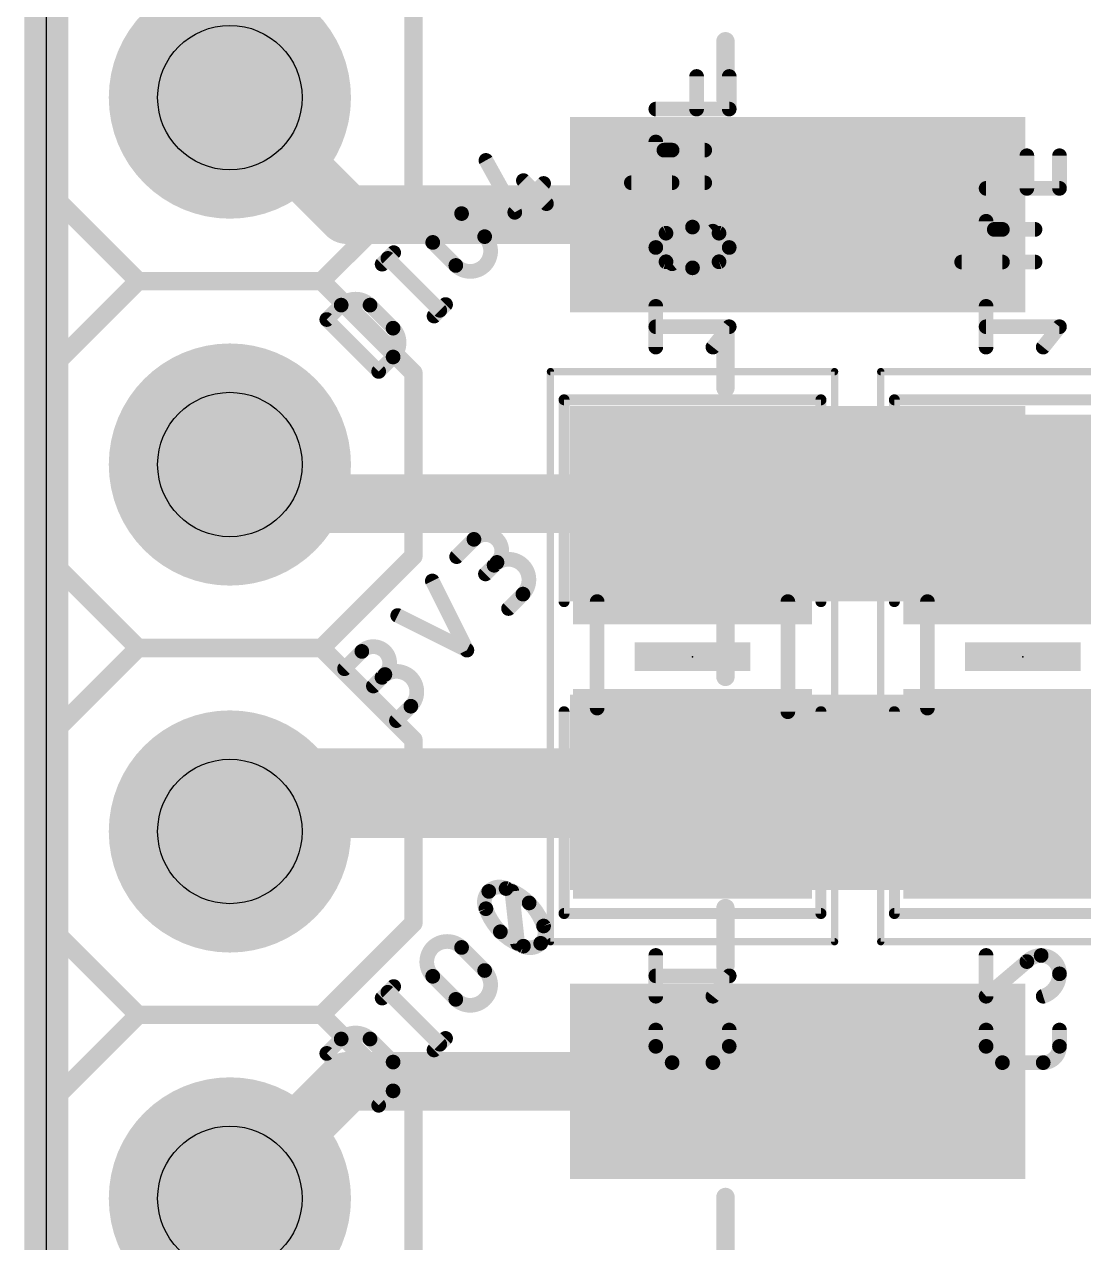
# Model space of a CAD drawing. Extents: x 37.9 to 63.7, y 29.1 to 56.
# Drawn here: x 37.95 to 45.28, y 35.25 to 43.69 of the extents above; entities that cross this region are included whole.
import ezdxf

# ---------------------------------------------------------------- set-up
doc = ezdxf.new("R2010")
doc.units = 0
for name, color, linetype in [('1', 12, 'CONTINUOUS'), ('16', 132, 'CONTINUOUS'), ('17', 122, 'CONTINUOUS'), ('20', 31, 'CONTINUOUS'), ('21', 251, 'CONTINUOUS'), ('22', 251, 'CONTINUOUS'), ('24', 53, 'CONTINUOUS'), ('26', 251, 'CONTINUOUS'), ('28', 251, 'CONTINUOUS'), ('29', 251, 'CONTINUOUS'), ('30', 251, 'CONTINUOUS'), ('31', 251, 'CONTINUOUS'), ('32', 251, 'CONTINUOUS'), ('36', 251, 'CONTINUOUS'), ('40', 132, 'CONTINUOUS'), ('44', 251, 'CONTINUOUS'), ('51', 251, 'CONTINUOUS'), ('52', 251, 'CONTINUOUS')]:
    doc.layers.add(name, color=color, linetype=linetype)

# ---------------------------------------------------------------- blocks, each defined once
blk = doc.blocks.new('RECT')
blk.add_solid([(-0.5, -0.5), (0.5, -0.5), (-0.5, 0.5), (0.5, 0.5)])
blk = doc.blocks.new('ROUNDP')
at = {"const_width": 0.5}
blk.add_lwpolyline([(0, -0.25, 1), (0, 0.25, 1), (0, -0.25)], format="xyb", dxfattribs=at)

msp = doc.modelspace()

# ---------------------------------------------------------------- linework, layer by layer
at = {"layer": '1'}
for points, const_width in [([(38.1, 29.21), (38.1, 49.53)], 0.3048), ([(40.18, 42.37), (39.37, 43.18)], 0.4064), ([(43.3, 42.37), (40.18, 42.37)], 0.4064), ([(39.64, 40.37), (39.37, 40.64)], 0.4064), ([(43.3, 40.37), (39.64, 40.37)], 0.4064), ([(39.64, 38.37), (39.37, 38.1)], 0.6096), ([(43.3, 38.37), (39.64, 38.37)], 0.6096), ([(39.37, 35.56), (40.18, 36.37)], 0.4064), ([(40.18, 36.37), (42.418, 36.37)], 0.4064), ([(42.418, 36.37), (43.3, 36.37)], 0.4064)]:
    msp.add_lwpolyline(points, dxfattribs=dict(at, const_width=const_width))
for points, const_width in [([(39.4418, 43.2518, 1), (39.2982, 43.1082)], 0.2032), ([(40.18, 42.4716, 1), (40.18, 42.2684)], 0.2032), ([(40.1082, 42.2982, 1), (40.2518, 42.4418)], 0.2032), ([(43.3, 42.2684, 1), (43.3, 42.4716)], 0.2032), ([(39.4418, 40.7118, 1), (39.2982, 40.5682)], 0.2032), ([(39.64, 40.4716, 1), (39.64, 40.2684)], 0.2032), ([(43.3, 40.2684, 1), (43.3, 40.4716)], 0.2032), ([(39.5682, 40.2982, 1), (39.7118, 40.4418)], 0.2032), ([(39.64, 38.5224, 1), (39.64, 38.2176)], 0.3048), ([(39.7478, 38.2622, 1), (39.5322, 38.4778)], 0.3048), ([(43.3, 38.2176, 1), (43.3, 38.5224)], 0.3048), ([(39.2622, 38.2078, 1), (39.4778, 37.9922)], 0.3048), ([(40.18, 36.4716, 1), (40.18, 36.2684)], 0.2032), ([(40.2518, 36.2982, 1), (40.1082, 36.4418)], 0.2032), ([(42.418, 36.4716, 1), (42.418, 36.2684)], 0.2032), ([(42.418, 36.2684, 1), (42.418, 36.4716)], 0.2032), ([(43.3, 36.2684, 1), (43.3, 36.4716)], 0.2032), ([(39.2982, 35.6318, 1), (39.4418, 35.4882)], 0.2032)]:
    msp.add_lwpolyline(points, format="xyb", dxfattribs=dict(at, const_width=const_width))
at = {"layer": '16'}
for points, const_width in [([(38.1, 29.21), (38.1, 49.53)], 0.3048), ([(39.37, 38.1), (39.63, 38.36)], 0.6096), ([(39.63, 38.36), (42.572, 38.36)], 0.6096), ([(42.572, 38.36), (44.858, 38.36)], 0.6096)]:
    msp.add_lwpolyline(points, dxfattribs=dict(at, const_width=const_width))
at = {"layer": '16', "const_width": 0.3048}
for points in [[(39.63, 38.5124, 1), (39.63, 38.2076)], [(39.7378, 38.2522, 1), (39.5222, 38.4678)], [(42.572, 38.5124, 1), (42.572, 38.2076)], [(42.572, 38.2076, 1), (42.572, 38.5124)], [(44.858, 38.2076, 1), (44.858, 38.5124)], [(39.2622, 38.2078, 1), (39.4778, 37.9922)]]:
    msp.add_lwpolyline(points, format="xyb", dxfattribs=at)
at = {"layer": '20'}
msp.add_line((38.1, 29.21), (38.1, 49.53), dxfattribs=at)
at = {"layer": '21'}
for points, const_width in [([(42.8, 43.17), (42.8, 43.57)], 0.127), ([(41.1421, 42.7452), (41.3417, 42.3859)], 0.1016), ([(41.3417, 42.3859), (41.5412, 42.5855)], 0.1016), ([(41.4015, 42.6055), (41.5612, 42.4458)], 0.1016), ([(40.9737, 42.3772), (41.1333, 42.2175)], 0.1016), ([(40.9338, 42.018), (40.7741, 42.1776)], 0.1016), ([(40.4238, 42.0269), (40.5037, 42.1067)], 0.1016), ([(40.4638, 42.0668), (40.823, 41.7076)], 0.1016), ([(40.0407, 41.6438), (40.1405, 41.7435)], 0.1016), ([(40.34, 41.7435), (40.4997, 41.5839)], 0.1016), ([(40.7831, 41.6677), (40.8629, 41.7475)], 0.1016), ([(40.3999, 41.2845), (40.0407, 41.6438)], 0.1016), ([(42.8, 41.17), (42.8, 41.57)], 0.127), ([(40.4997, 41.3843), (40.3999, 41.2845)], 0.1016), ([(40.9394, 40.0025), (41.0592, 40.1222)], 0.1016), ([(41.2188, 39.9626), (41.139, 39.8827)], 0.1016), ([(41.0105, 39.3551), (40.771, 39.8341)], 0.1016), ([(41.2986, 39.6433), (41.3984, 39.7431)], 0.1016), ([(40.5315, 39.5946), (41.0105, 39.3551)], 0.1016), ([(42.8, 39.17), (42.8, 39.57)], 0.127), ([(40.1635, 39.2266), (40.2833, 39.3463)], 0.1016), ([(40.4429, 39.1867), (40.3631, 39.1069)], 0.1016), ([(40.5228, 38.8674), (40.6225, 38.9672)], 0.1016), ([(41.3616, 37.3259), (41.3217, 37.6851)], 0.1016), ([(42.8, 37.17), (42.8, 37.57)], 0.127), ([(40.9737, 37.2972), (41.1333, 37.1375)], 0.1016), ([(40.9338, 36.938), (40.7741, 37.0976)], 0.1016), ([(40.4238, 36.9469), (40.5037, 37.0267)], 0.1016), ([(40.4638, 36.9868), (40.823, 36.6276)], 0.1016), ([(40.0407, 36.5637), (40.1405, 36.6635)], 0.1016), ([(40.34, 36.6635), (40.4997, 36.5039)], 0.1016), ([(40.7831, 36.5877), (40.8629, 36.6675)], 0.1016), ([(40.3999, 36.2045), (40.0407, 36.5637)], 0.1016), ([(40.4997, 36.3043), (40.3999, 36.2045)], 0.1016), ([(42.8, 35.17), (42.8, 35.57)], 0.127)]:
    msp.add_lwpolyline(points, dxfattribs=dict(at, const_width=const_width))
for points, const_width in [([(42.8318, 43.57, 1), (42.7683, 43.57)], 0.0635), ([(42.7683, 43.17, 1), (42.8318, 43.17)], 0.0635), ([(41.1643, 42.7575, 1), (41.1199, 42.7328)], 0.0508), ([(41.4195, 42.6234, 1), (41.3836, 42.5875)], 0.0508), ([(41.5592, 42.5675, 1), (41.5233, 42.6035)], 0.0508), ([(40.9737, 42.3772, 1), (40.7741, 42.1776)], 0.1016), ([(40.9916, 42.3951, 1), (40.9557, 42.3592)], 0.0508), ([(40.9557, 42.3592, 1), (40.9916, 42.3951)], 0.0508), ([(41.3237, 42.4039, 1), (41.3596, 42.368)], 0.0508), ([(41.3194, 42.3736, 1), (41.3639, 42.3983)], 0.0508), ([(41.5432, 42.4278, 1), (41.5791, 42.4638)], 0.0508), ([(40.9338, 42.018, 1), (41.1333, 42.2175)], 0.1016), ([(41.1513, 42.2355, 1), (41.1154, 42.1996)], 0.0508), ([(41.1154, 42.1996, 1), (41.1513, 42.2355)], 0.0508), ([(40.7921, 42.1956, 1), (40.7561, 42.1596)], 0.0508), ([(40.7561, 42.1596, 1), (40.7921, 42.1956)], 0.0508), ([(40.4817, 42.0848, 1), (40.4458, 42.0489)], 0.0508), ([(40.5216, 42.0888, 1), (40.4857, 42.1247)], 0.0508), ([(40.4059, 42.0449, 1), (40.4418, 42.0089)], 0.0508), ([(40.9517, 42.0359, 1), (40.9158, 42)], 0.0508), ([(40.9158, 42, 1), (40.9517, 42.0359)], 0.0508), ([(40.34, 41.7435, 0.4142), (40.1405, 41.7435)], 0.1016), ([(40.1225, 41.7615, 1), (40.1584, 41.7256)], 0.0508), ([(40.1584, 41.7256, 1), (40.1225, 41.7615)], 0.0508), ([(40.358, 41.7615, 1), (40.3221, 41.7256)], 0.0508), ([(40.3221, 41.7256, 1), (40.358, 41.7615)], 0.0508), ([(40.805, 41.6896, 1), (40.8409, 41.7256)], 0.0508), ([(40.8808, 41.7296, 1), (40.8449, 41.7655)], 0.0508), ([(40.0586, 41.6617, 1), (40.0227, 41.6258)], 0.0508), ([(40.0227, 41.6617, 1), (40.0586, 41.6258)], 0.0508), ([(40.7651, 41.6857, 1), (40.801, 41.6497)], 0.0508), ([(40.4997, 41.3843, 0.4142), (40.4997, 41.5839)], 0.1016), ([(40.5176, 41.6018, 1), (40.4817, 41.5659)], 0.0508), ([(40.4817, 41.5659, 1), (40.5176, 41.6018)], 0.0508), ([(42.8318, 41.57, 1), (42.7683, 41.57)], 0.0635), ([(40.4817, 41.4023, 1), (40.5176, 41.3664)], 0.0508), ([(40.5176, 41.3664, 1), (40.4817, 41.4023)], 0.0508), ([(40.3819, 41.3025, 1), (40.4179, 41.2666)], 0.0508), ([(40.3819, 41.2666, 1), (40.4179, 41.3025)], 0.0508), ([(42.7683, 41.17, 1), (42.8318, 41.17)], 0.0635), ([(41.2188, 39.9626, 1), (41.0592, 40.1222)], 0.1016), ([(41.0412, 40.1402, 1), (41.0771, 40.1043)], 0.0508), ([(41.0771, 40.1043, 1), (41.0412, 40.1402)], 0.0508), ([(40.9215, 40.0204, 1), (40.9574, 39.9845)], 0.0508), ([(41.3984, 39.7431, 1), (41.1988, 39.9426)], 0.1016), ([(41.1809, 39.9606, 1), (41.2168, 39.9247)], 0.0508), ([(41.2008, 39.9805, 1), (41.2368, 39.9446)], 0.0508), ([(41.2368, 39.9446, 1), (41.2008, 39.9805)], 0.0508), ([(41.121, 39.9007, 1), (41.1569, 39.8648)], 0.0508), ([(40.7937, 39.8454, 1), (40.7483, 39.8227)], 0.0508), ([(41.3805, 39.761, 1), (41.4164, 39.7251)], 0.0508), ([(41.4164, 39.7251, 1), (41.3805, 39.761)], 0.0508), ([(40.5429, 39.6173, 1), (40.5202, 39.5719)], 0.0508), ([(41.2807, 39.6612, 1), (41.3166, 39.6253)], 0.0508), ([(42.8318, 39.57, 1), (42.7683, 39.57)], 0.0635), ([(40.4429, 39.1867, 1), (40.2833, 39.3463)], 0.1016), ([(40.2653, 39.3643, 1), (40.3012, 39.3284)], 0.0508), ([(40.3012, 39.3284, 1), (40.2653, 39.3643)], 0.0508), ([(40.9878, 39.3438, 1), (41.0332, 39.3665)], 0.0508), ([(40.9991, 39.3324, 1), (41.0218, 39.3778)], 0.0508), ([(40.1456, 39.2446, 1), (40.1815, 39.2086)], 0.0508), ([(40.6225, 38.9672, 1), (40.423, 39.1667)], 0.1016), ([(40.425, 39.2046, 1), (40.4609, 39.1687)], 0.0508), ([(40.4609, 39.1687, 1), (40.425, 39.2046)], 0.0508), ([(40.3451, 39.1248, 1), (40.3811, 39.0889)], 0.0508), ([(40.405, 39.1847, 1), (40.4409, 39.1488)], 0.0508), ([(42.7683, 39.17, 1), (42.8318, 39.17)], 0.0635), ([(40.6046, 38.9851, 1), (40.6405, 38.9492)], 0.0508), ([(40.6405, 38.9492, 1), (40.6046, 38.9851)], 0.0508), ([(40.5048, 38.8854, 1), (40.5407, 38.8494)], 0.0508), ([(41.162, 37.6851, 0.3205), (41.1421, 37.5654)], 0.1016), ([(41.2818, 37.7051, 0.3205), (41.162, 37.6851)], 0.1016), ([(41.1441, 37.7031, 1), (41.18, 37.6671)], 0.0508), ([(41.18, 37.6671, 1), (41.1441, 37.7031)], 0.0508), ([(41.4414, 37.6053, 0.1139), (41.2818, 37.7051)], 0.1016), ([(41.2901, 37.7291, 1), (41.2735, 37.681)], 0.0508), ([(41.2706, 37.6822, 1), (41.2929, 37.7279)], 0.0508), ([(41.3469, 37.6879, 1), (41.2965, 37.6823)], 0.0508), ([(41.1421, 37.5654, 0.1139), (41.2419, 37.4057)], 0.1016), ([(41.1661, 37.5736, 1), (41.1181, 37.5571)], 0.0508), ([(41.5412, 37.4456, 0.1139), (41.4414, 37.6053)], 0.1016), ([(41.4594, 37.6232, 1), (41.4235, 37.5873)], 0.0508), ([(41.4235, 37.5873, 1), (41.4594, 37.6232)], 0.0508), ([(42.8318, 37.57, 1), (42.7683, 37.57)], 0.0635), ([(41.1193, 37.5542, 1), (41.1649, 37.5765)], 0.0508), ([(41.2419, 37.4057, 0.1139), (41.4015, 37.3059)], 0.1016), ([(41.2598, 37.4237, 1), (41.2239, 37.3878)], 0.0508), ([(41.2239, 37.3878, 1), (41.2598, 37.4237)], 0.0508), ([(41.5213, 37.3259, 0.3205), (41.5412, 37.4456)], 0.1016), ([(41.564, 37.4568, 1), (41.5184, 37.4345)], 0.0508), ([(41.5172, 37.4374, 1), (41.5652, 37.4539)], 0.0508), ([(40.9737, 37.2972, 1), (40.7741, 37.0976)], 0.1016), ([(41.4015, 37.3059, 0.3204), (41.5213, 37.3259)], 0.1016), ([(41.5033, 37.3439, 1), (41.5392, 37.3079)], 0.0508), ([(41.5392, 37.3079, 1), (41.5033, 37.3439)], 0.0508), ([(40.9916, 37.3151, 1), (40.9557, 37.2792)], 0.0508), ([(40.9557, 37.2792, 1), (40.9916, 37.3151)], 0.0508), ([(41.3364, 37.3231, 1), (41.3869, 37.3287)], 0.0508), ([(41.4127, 37.3288, 1), (41.3904, 37.2831)], 0.0508), ([(41.3932, 37.2819, 1), (41.4098, 37.33)], 0.0508), ([(42.7683, 37.17, 1), (42.8318, 37.17)], 0.0635), ([(40.7921, 37.1156, 1), (40.7561, 37.0796)], 0.0508), ([(40.7561, 37.0796, 1), (40.7921, 37.1156)], 0.0508), ([(40.9338, 36.938, 1), (41.1333, 37.1375)], 0.1016), ([(41.1513, 37.1555, 1), (41.1154, 37.1196)], 0.0508), ([(41.1154, 37.1196, 1), (41.1513, 37.1555)], 0.0508), ([(40.4817, 37.0048, 1), (40.4458, 36.9689)], 0.0508), ([(40.5216, 37.0088, 1), (40.4857, 37.0447)], 0.0508), ([(40.4059, 36.9649, 1), (40.4418, 36.9289)], 0.0508), ([(40.9517, 36.9559, 1), (40.9158, 36.92)], 0.0508), ([(40.9158, 36.92, 1), (40.9517, 36.9559)], 0.0508), ([(40.34, 36.6635, 0.4142), (40.1405, 36.6635)], 0.1016), ([(40.1225, 36.6815, 1), (40.1584, 36.6456)], 0.0508), ([(40.1584, 36.6456, 1), (40.1225, 36.6815)], 0.0508), ([(40.358, 36.6815, 1), (40.3221, 36.6456)], 0.0508), ([(40.3221, 36.6456, 1), (40.358, 36.6815)], 0.0508), ([(40.8808, 36.6496, 1), (40.8449, 36.6855)], 0.0508), ([(40.0586, 36.5817, 1), (40.0227, 36.5458)], 0.0508), ([(40.0227, 36.5817, 1), (40.0586, 36.5458)], 0.0508), ([(40.7651, 36.6057, 1), (40.801, 36.5697)], 0.0508), ([(40.805, 36.6096, 1), (40.8409, 36.6456)], 0.0508), ([(40.4997, 36.3043, 0.4142), (40.4997, 36.5039)], 0.1016), ([(40.5176, 36.5218, 1), (40.4817, 36.4859)], 0.0508), ([(40.4817, 36.4859, 1), (40.5176, 36.5218)], 0.0508), ([(40.4817, 36.3223, 1), (40.5176, 36.2864)], 0.0508), ([(40.5176, 36.2864, 1), (40.4817, 36.3223)], 0.0508), ([(40.3819, 36.2225, 1), (40.4179, 36.1866)], 0.0508), ([(40.3819, 36.1866, 1), (40.4179, 36.2225)], 0.0508), ([(42.8318, 35.57, 1), (42.7683, 35.57)], 0.0635)]:
    msp.add_lwpolyline(points, format="xyb", dxfattribs=dict(at, const_width=const_width))
at = {"layer": '22'}
for points, const_width in [([(38.1, 42.545), (38.1, 43.815)], 0.127), ([(40.64, 43.815), (40.64, 42.545)], 0.127), ([(38.735, 41.91), (38.1, 42.545)], 0.127), ([(40.64, 42.545), (40.005, 41.91)], 0.127), ([(38.735, 41.91), (38.1, 41.275)], 0.127), ([(40.005, 41.91), (38.735, 41.91)], 0.127), ([(40.64, 41.275), (40.005, 41.91)], 0.127), ([(38.1, 40.005), (38.1, 41.275)], 0.127), ([(40.64, 41.275), (40.64, 40.005)], 0.127), ([(43.461, 41.088), (41.683, 41.088)], 0.0762), ([(41.683, 41.088), (41.683, 39.691)], 0.0762), ([(43.461, 41.088), (43.461, 39.691)], 0.0762), ([(45.747, 41.088), (43.969, 41.088)], 0.0762), ([(43.969, 41.088), (43.969, 39.691)], 0.0762), ([(38.735, 39.37), (38.1, 40.005)], 0.127), ([(40.64, 40.005), (40.005, 39.37)], 0.127), ([(38.1, 38.735), (38.735, 39.37)], 0.127), ([(40.005, 39.37), (38.735, 39.37)], 0.127), ([(40.005, 39.37), (40.64, 38.735)], 0.127), ([(41.683, 38.929), (41.683, 37.532)], 0.0762), ([(43.461, 37.532), (43.461, 38.929)], 0.0762), ([(43.969, 38.929), (43.969, 37.532)], 0.0762), ([(38.1, 37.465), (38.1, 38.735)], 0.127), ([(40.64, 38.735), (40.64, 37.465)], 0.127), ([(38.735, 36.83), (38.1, 37.465)], 0.127), ([(40.64, 37.465), (40.005, 36.83)], 0.127), ([(41.683, 37.532), (43.461, 37.532)], 0.0762), ([(43.969, 37.532), (45.747, 37.532)], 0.0762), ([(38.1, 36.195), (38.735, 36.83)], 0.127), ([(40.005, 36.83), (38.735, 36.83)], 0.127), ([(40.005, 36.83), (40.64, 36.195)], 0.127), ([(38.1, 34.925), (38.1, 36.195)], 0.127), ([(40.64, 36.195), (40.64, 34.925)], 0.127)]:
    msp.add_lwpolyline(points, dxfattribs=dict(at, const_width=const_width))
for points, const_width in [([(38.1225, 42.5675, 1), (38.0775, 42.5225)], 0.0635), ([(40.6625, 42.5225, 1), (40.6175, 42.5675)], 0.0635), ([(38.0682, 42.545, 1), (38.1318, 42.545)], 0.0635), ([(40.6082, 42.545, 1), (40.6718, 42.545)], 0.0635), ([(38.735, 41.9418, 1), (38.735, 41.8783)], 0.0635), ([(38.7575, 41.8875, 1), (38.7125, 41.9325)], 0.0635), ([(38.7125, 41.8875, 1), (38.7575, 41.9325)], 0.0635), ([(40.0275, 41.9325, 1), (39.9825, 41.8875)], 0.0635), ([(39.9825, 41.9325, 1), (40.0275, 41.8875)], 0.0635), ([(40.005, 41.8783, 1), (40.005, 41.9418)], 0.0635), ([(38.1318, 41.275, 1), (38.0682, 41.275)], 0.0635), ([(38.0775, 41.2975, 1), (38.1225, 41.2525)], 0.0635), ([(40.6718, 41.275, 1), (40.6082, 41.275)], 0.0635), ([(40.6175, 41.2525, 1), (40.6625, 41.2975)], 0.0635), ([(41.702, 41.088, 1), (41.6639, 41.088)], 0.0381), ([(41.683, 41.1071, 1), (41.683, 41.069)], 0.0381), ([(43.4801, 41.088, 1), (43.442, 41.088)], 0.0381), ([(43.461, 41.069, 1), (43.461, 41.1071)], 0.0381), ([(43.969, 41.1071, 1), (43.969, 41.069)], 0.0381), ([(43.9881, 41.088, 1), (43.95, 41.088)], 0.0381), ([(38.1225, 40.0275, 1), (38.0775, 39.9825)], 0.0635), ([(40.6625, 39.9825, 1), (40.6175, 40.0275)], 0.0635), ([(38.0682, 40.005, 1), (38.1318, 40.005)], 0.0635), ([(40.6082, 40.005, 1), (40.6718, 40.005)], 0.0635), ([(41.6639, 39.691, 1), (41.702, 39.691)], 0.0381), ([(43.442, 39.691, 1), (43.4801, 39.691)], 0.0381), ([(43.95, 39.691, 1), (43.9881, 39.691)], 0.0381), ([(38.735, 39.4018, 1), (38.735, 39.3383)], 0.0635), ([(38.7575, 39.3475, 1), (38.7125, 39.3925)], 0.0635), ([(38.7125, 39.3475, 1), (38.7575, 39.3925)], 0.0635), ([(40.0275, 39.3925, 1), (39.9825, 39.3475)], 0.0635), ([(39.9825, 39.3925, 1), (40.0275, 39.3475)], 0.0635), ([(40.005, 39.3383, 1), (40.005, 39.4018)], 0.0635), ([(41.702, 38.929, 1), (41.6639, 38.929)], 0.0381), ([(43.4801, 38.929, 1), (43.442, 38.929)], 0.0381), ([(43.9881, 38.929, 1), (43.95, 38.929)], 0.0381), ([(38.1318, 38.735, 1), (38.0682, 38.735)], 0.0635), ([(40.6718, 38.735, 1), (40.6082, 38.735)], 0.0635), ([(38.0775, 38.7575, 1), (38.1225, 38.7125)], 0.0635), ([(40.6175, 38.7125, 1), (40.6625, 38.7575)], 0.0635), ([(38.1225, 37.4875, 1), (38.0775, 37.4425)], 0.0635), ([(40.6625, 37.4425, 1), (40.6175, 37.4875)], 0.0635), ([(41.6639, 37.532, 1), (41.702, 37.532)], 0.0381), ([(41.683, 37.5511, 1), (41.683, 37.513)], 0.0381), ([(43.442, 37.532, 1), (43.4801, 37.532)], 0.0381), ([(43.461, 37.513, 1), (43.461, 37.5511)], 0.0381), ([(43.969, 37.5511, 1), (43.969, 37.513)], 0.0381), ([(43.95, 37.532, 1), (43.9881, 37.532)], 0.0381), ([(38.0682, 37.465, 1), (38.1318, 37.465)], 0.0635), ([(40.6082, 37.465, 1), (40.6718, 37.465)], 0.0635), ([(38.735, 36.8618, 1), (38.735, 36.7982)], 0.0635), ([(38.7575, 36.8075, 1), (38.7125, 36.8525)], 0.0635), ([(38.7125, 36.8075, 1), (38.7575, 36.8525)], 0.0635), ([(40.0275, 36.8525, 1), (39.9825, 36.8075)], 0.0635), ([(39.9825, 36.8525, 1), (40.0275, 36.8075)], 0.0635), ([(40.005, 36.7982, 1), (40.005, 36.8618)], 0.0635), ([(38.1318, 36.195, 1), (38.0682, 36.195)], 0.0635), ([(38.0775, 36.2175, 1), (38.1225, 36.1725)], 0.0635), ([(40.6718, 36.195, 1), (40.6082, 36.195)], 0.0635), ([(40.6175, 36.1725, 1), (40.6625, 36.2175)], 0.0635)]:
    msp.add_lwpolyline(points, format="xyb", dxfattribs=dict(at, const_width=const_width))
at = {"layer": '24'}
for p in [(42.572, 39.31), (44.858, 39.31)]:
    msp.add_point(p, dxfattribs=at)
at = {"layer": '26', "const_width": 0.1016}
for points in [[(42.318, 36.9595), (42.318, 37.2417)], [(44.604, 36.9595), (44.604, 37.2417)], [(44.8862, 37.1993), (44.604, 36.9595)], [(42.826, 37.1006), (42.318, 37.1006)], [(42.7131, 36.9595), (42.826, 37.1006)], [(42.318, 36.7256), (42.318, 36.6127)], [(42.826, 36.6127), (42.826, 36.7256)], [(44.604, 36.7256), (44.604, 36.6127)], [(45.112, 36.6127), (45.112, 36.7256)], [(42.4309, 36.4998), (42.7131, 36.4998)], [(44.7169, 36.4998), (44.9991, 36.4998)]]:
    msp.add_lwpolyline(points, dxfattribs=at)
at = {"layer": '26'}
for points, const_width in [([(42.3434, 37.2417, 1), (42.2926, 37.2417)], 0.0508), ([(44.6294, 37.2417, 1), (44.5786, 37.2417)], 0.0508), ([(44.985, 37.2417, 0.2053), (44.8862, 37.1993)], 0.1016), ([(45.112, 37.1147, 0.4142), (44.985, 37.2417)], 0.1016), ([(44.985, 37.2671, 1), (44.985, 37.2163)], 0.0508), ([(44.985, 37.2163, 1), (44.985, 37.2671)], 0.0508), ([(44.8678, 37.2169, 1), (44.9046, 37.1818)], 0.0508), ([(44.9027, 37.18, 1), (44.8698, 37.2187)], 0.0508), ([(42.318, 37.126, 1), (42.318, 37.0752)], 0.0508), ([(42.8458, 37.0847, 1), (42.8062, 37.1164)], 0.0508), ([(42.826, 37.0752, 1), (42.826, 37.126)], 0.0508), ([(44.9991, 36.9594, 0.3252), (45.112, 37.1147)], 0.1016), ([(45.1374, 37.1147, 1), (45.0866, 37.1147)], 0.0508), ([(45.0866, 37.1147, 1), (45.1374, 37.1147)], 0.0508), ([(42.2926, 36.9595, 1), (42.3434, 36.9595)], 0.0508), ([(42.6933, 36.9753, 1), (42.7329, 36.9436)], 0.0508), ([(44.5875, 36.9788, 1), (44.6205, 36.9401)], 0.0508), ([(44.5786, 36.9595, 1), (44.6294, 36.9595)], 0.0508), ([(44.9913, 36.9836, 1), (45.0069, 36.9353)], 0.0508), ([(42.3434, 36.7256, 1), (42.2926, 36.7256)], 0.0508), ([(42.8514, 36.7256, 1), (42.8006, 36.7256)], 0.0508), ([(44.6294, 36.7256, 1), (44.5786, 36.7256)], 0.0508), ([(45.1374, 36.7256, 1), (45.0866, 36.7256)], 0.0508), ([(42.318, 36.6127, 0.4142), (42.4309, 36.4998)], 0.1016), ([(42.3434, 36.6127, 1), (42.2926, 36.6127)], 0.0508), ([(42.2926, 36.6127, 1), (42.3434, 36.6127)], 0.0508), ([(42.7131, 36.4998, 0.4142), (42.826, 36.6127)], 0.1016), ([(42.8514, 36.6127, 1), (42.8006, 36.6127)], 0.0508), ([(42.8006, 36.6127, 1), (42.8514, 36.6127)], 0.0508), ([(44.604, 36.6127, 0.4142), (44.7169, 36.4998)], 0.1016), ([(44.6294, 36.6127, 1), (44.5786, 36.6127)], 0.0508), ([(44.5786, 36.6127, 1), (44.6294, 36.6127)], 0.0508), ([(44.9991, 36.4998, 0.4142), (45.112, 36.6127)], 0.1016), ([(45.1374, 36.6127, 1), (45.0866, 36.6127)], 0.0508), ([(45.0866, 36.6127, 1), (45.1374, 36.6127)], 0.0508), ([(42.4309, 36.5252, 1), (42.4309, 36.4744)], 0.0508), ([(42.4309, 36.4744, 1), (42.4309, 36.5252)], 0.0508), ([(42.7131, 36.5252, 1), (42.7131, 36.4744)], 0.0508), ([(42.7131, 36.4744, 1), (42.7131, 36.5252)], 0.0508), ([(44.7169, 36.5252, 1), (44.7169, 36.4744)], 0.0508), ([(44.7169, 36.4744, 1), (44.7169, 36.5252)], 0.0508), ([(44.9991, 36.5252, 1), (44.9991, 36.4744)], 0.0508), ([(44.9991, 36.4744, 1), (44.9991, 36.5252)], 0.0508)]:
    msp.add_lwpolyline(points, format="xyb", dxfattribs=dict(at, const_width=const_width))
at = {"layer": '28', "const_width": 0.1016}
for points in [[(42.6002, 43.1004), (42.6002, 43.3262)], [(42.826, 43.1004), (42.826, 43.3262)], [(42.318, 43.1004), (42.826, 43.1004)], [(42.4309, 42.8162), (42.3744, 42.8162)], [(42.6567, 42.8162), (42.4309, 42.8162)], [(44.8862, 42.5517), (44.8862, 42.7775)], [(45.112, 42.5517), (45.112, 42.7775)], [(42.1487, 42.5905), (42.6567, 42.5905)], [(44.604, 42.5517), (45.112, 42.5517)], [(42.4309, 42.0297), (42.7131, 42.2554)], [(44.7169, 42.2676), (44.6604, 42.2676)], [(44.9427, 42.2676), (44.7169, 42.2676)], [(44.4347, 42.0418), (44.9427, 42.0418)], [(42.318, 41.4528), (42.318, 41.735)], [(44.604, 41.4528), (44.604, 41.735)], [(42.826, 41.5939), (42.318, 41.5939)], [(42.7131, 41.4528), (42.826, 41.5939)], [(45.112, 41.5939), (44.604, 41.5939)], [(44.9991, 41.4528), (45.112, 41.5939)]]:
    msp.add_lwpolyline(points, dxfattribs=at)
at = {"layer": '28'}
for points, const_width in [([(42.6256, 43.3262, 1), (42.5748, 43.3262)], 0.0508), ([(42.8514, 43.3262, 1), (42.8006, 43.3262)], 0.0508), ([(42.318, 43.1258, 1), (42.318, 43.075)], 0.0508), ([(42.5748, 43.1004, 1), (42.6256, 43.1004)], 0.0508), ([(42.8006, 43.1004, 1), (42.8514, 43.1004)], 0.0508), ([(42.826, 43.075, 1), (42.826, 43.1258)], 0.0508), ([(42.318, 42.8727, 0.4142), (42.3744, 42.8162)], 0.1016), ([(42.3434, 42.8727, 1), (42.2926, 42.8727)], 0.0508), ([(42.4309, 42.8162, 1), (42.4309, 42.5905)], 0.1016), ([(42.3744, 42.8416, 1), (42.3744, 42.7908)], 0.0508), ([(42.3744, 42.7908, 1), (42.3744, 42.8416)], 0.0508), ([(42.4309, 42.8416, 1), (42.4309, 42.7908)], 0.0508), ([(42.4309, 42.7908, 1), (42.4309, 42.8416)], 0.0508), ([(42.4309, 42.7908, 1), (42.4309, 42.8416)], 0.0508), ([(42.6567, 42.7908, 1), (42.6567, 42.8416)], 0.0508), ([(44.9116, 42.7775, 1), (44.8608, 42.7775)], 0.0508), ([(45.1374, 42.7775, 1), (45.0866, 42.7775)], 0.0508), ([(42.1487, 42.6159, 1), (42.1487, 42.5651)], 0.0508), ([(42.4309, 42.5651, 1), (42.4309, 42.6159)], 0.0508), ([(42.6567, 42.5651, 1), (42.6567, 42.6159)], 0.0508), ([(44.604, 42.5771, 1), (44.604, 42.5263)], 0.0508), ([(45.112, 42.5263, 1), (45.112, 42.5771)], 0.0508), ([(44.8608, 42.5517, 1), (44.9116, 42.5517)], 0.0508), ([(45.0866, 42.5517, 1), (45.1374, 42.5517)], 0.0508), ([(42.572, 42.2837, 0.1139), (42.3886, 42.2413)], 0.1016), ([(42.7554, 42.2413, 0.1139), (42.572, 42.2837)], 0.1016), ([(42.572, 42.3091, 1), (42.572, 42.2583)], 0.0508), ([(42.572, 42.2583, 1), (42.572, 42.3091)], 0.0508), ([(44.604, 42.3241, 0.4142), (44.6604, 42.2676)], 0.1016), ([(44.6294, 42.3241, 1), (44.5786, 42.3241)], 0.0508), ([(42.3886, 42.2413, 0.3205), (42.318, 42.1425)], 0.1016), ([(42.3774, 42.2642, 1), (42.3997, 42.2185)], 0.0508), ([(42.3968, 42.2173, 1), (42.3803, 42.2653)], 0.0508), ([(42.729, 42.2356, 1), (42.6972, 42.2753)], 0.0508), ([(42.826, 42.1425, 0.3205), (42.7554, 42.2413)], 0.1016), ([(42.7637, 42.2653, 1), (42.7472, 42.2173)], 0.0508), ([(42.7443, 42.2185, 1), (42.7666, 42.2642)], 0.0508), ([(44.7169, 42.2676, 1), (44.7169, 42.0418)], 0.1016), ([(44.6604, 42.293, 1), (44.6604, 42.2422)], 0.0508), ([(44.6604, 42.2422, 1), (44.6604, 42.293)], 0.0508), ([(44.7169, 42.293, 1), (44.7169, 42.2422)], 0.0508), ([(44.7169, 42.2422, 1), (44.7169, 42.293)], 0.0508), ([(44.7169, 42.2422, 1), (44.7169, 42.293)], 0.0508), ([(44.9427, 42.2422, 1), (44.9427, 42.293)], 0.0508), ([(42.318, 42.1425, 0.3205), (42.3886, 42.0438)], 0.1016), ([(42.3434, 42.1425, 1), (42.2926, 42.1425)], 0.0508), ([(42.2926, 42.1425, 1), (42.3434, 42.1425)], 0.0508), ([(42.7554, 42.0438, 0.3205), (42.826, 42.1425)], 0.1016), ([(42.8514, 42.1425, 1), (42.8006, 42.1425)], 0.0508), ([(42.8006, 42.1425, 1), (42.8514, 42.1425)], 0.0508), ([(42.3997, 42.0666, 1), (42.3774, 42.0209)], 0.0508), ([(42.3886, 42.0438, 0.1139), (42.572, 42.0014)], 0.1016), ([(42.3803, 42.0197, 1), (42.3968, 42.0678)], 0.0508), ([(42.572, 42.0014, 0.1139), (42.7554, 42.0438)], 0.1016), ([(42.7472, 42.0678, 1), (42.7637, 42.0197)], 0.0508), ([(42.7666, 42.0209, 1), (42.7443, 42.0666)], 0.0508), ([(44.4347, 42.0672, 1), (44.4347, 42.0164)], 0.0508), ([(44.7169, 42.0164, 1), (44.7169, 42.0672)], 0.0508), ([(44.9427, 42.0164, 1), (44.9427, 42.0672)], 0.0508), ([(42.415, 42.0495, 1), (42.4468, 42.0098)], 0.0508), ([(42.572, 42.0268, 1), (42.572, 41.976)], 0.0508), ([(42.572, 41.976, 1), (42.572, 42.0268)], 0.0508), ([(42.3434, 41.735, 1), (42.2926, 41.735)], 0.0508), ([(44.6294, 41.735, 1), (44.5786, 41.735)], 0.0508), ([(42.318, 41.6193, 1), (42.318, 41.5685)], 0.0508), ([(42.8458, 41.578, 1), (42.8062, 41.6098)], 0.0508), ([(42.826, 41.5685, 1), (42.826, 41.6193)], 0.0508), ([(44.604, 41.6193, 1), (44.604, 41.5685)], 0.0508), ([(45.1318, 41.578, 1), (45.0922, 41.6098)], 0.0508), ([(45.112, 41.5685, 1), (45.112, 41.6193)], 0.0508), ([(42.6933, 41.4687, 1), (42.7329, 41.4369)], 0.0508), ([(44.9793, 41.4687, 1), (45.0189, 41.4369)], 0.0508), ([(42.2926, 41.4528, 1), (42.3434, 41.4528)], 0.0508), ([(44.5786, 41.4528, 1), (44.6294, 41.4528)], 0.0508)]:
    msp.add_lwpolyline(points, format="xyb", dxfattribs=dict(at, const_width=const_width))
at = {"layer": '40', "const_width": 0.0508}
for points in [[(41.589, 41.283), (41.589, 37.337)], [(43.555, 41.283), (41.589, 41.283)], [(43.555, 37.337), (43.555, 41.283)], [(43.875, 41.283), (43.875, 37.337)], [(45.841, 41.283), (43.875, 41.283)], [(41.589, 37.337), (43.555, 37.337)], [(43.875, 37.337), (45.841, 37.337)]]:
    msp.add_lwpolyline(points, dxfattribs=at)
at = {"layer": '40', "const_width": 0.0254}
for points in [[(41.6017, 41.283, 1), (41.5763, 41.283)], [(41.589, 41.2957, 1), (41.589, 41.2703)], [(43.5677, 41.283, 1), (43.5423, 41.283)], [(43.555, 41.2703, 1), (43.555, 41.2957)], [(43.8877, 41.283, 1), (43.8623, 41.283)], [(43.875, 41.2957, 1), (43.875, 41.2703)], [(41.589, 37.3497, 1), (41.589, 37.3243)], [(43.555, 37.3243, 1), (43.555, 37.3497)], [(43.875, 37.3497, 1), (43.875, 37.3243)], [(41.5763, 37.337, 1), (41.6017, 37.337)], [(43.5423, 37.337, 1), (43.5677, 37.337)], [(43.8623, 37.337, 1), (43.8877, 37.337)]]:
    msp.add_lwpolyline(points, format="xyb", dxfattribs=at)
at = {"layer": '44'}
for centre in [(39.37, 43.18), (39.37, 40.64), (39.37, 38.1), (39.37, 35.56)]:
    msp.add_circle(centre, 0.5, dxfattribs=at)
at = {"layer": '52', "const_width": 0.1016}
for points in [[(41.912, 38.954), (41.912, 39.691)], [(43.232, 38.929), (43.232, 39.691)], [(44.198, 38.954), (44.198, 39.691)]]:
    msp.add_lwpolyline(points, dxfattribs=at)
at = {"layer": '52', "const_width": 0.0508}
for points in [[(41.9374, 39.691, 1), (41.8866, 39.691)], [(43.2574, 39.691, 1), (43.2066, 39.691)], [(44.2234, 39.691, 1), (44.1726, 39.691)], [(41.8866, 38.954, 1), (41.9374, 38.954)], [(44.1726, 38.954, 1), (44.2234, 38.954)], [(43.2066, 38.929, 1), (43.2574, 38.929)]]:
    msp.add_lwpolyline(points, format="xyb", dxfattribs=at)

# ---------------------------------------------------------------- block references
at = {"layer": '1', "xscale": 3, "yscale": 1.2, "rotation": 180}
for p in [(43.3, 42.37), (43.3, 40.37), (43.3, 38.37), (43.3, 36.37)]:
    msp.add_blockref('RECT', p, dxfattribs=at)
at = {"layer": '16', "xscale": 1.3, "yscale": 1.5, "rotation": 90}
for p in [(42.572, 40.26), (44.858, 40.26), (42.572, 38.36), (44.858, 38.36)]:
    msp.add_blockref('RECT', p, dxfattribs=at)
at = {"layer": '17', "xscale": 1.524, "yscale": 1.524}
for p in [(39.37, 43.18), (39.37, 43.18), (39.37, 40.64), (39.37, 40.64), (39.37, 38.1), (39.37, 38.1), (39.37, 35.56), (39.37, 35.56)]:
    msp.add_blockref('ROUNDP', p, dxfattribs=at)
at = {"layer": '29', "xscale": 1.6764, "yscale": 1.6764}
for p in [(39.37, 43.18), (39.37, 40.64), (39.37, 38.1), (39.37, 35.56)]:
    msp.add_blockref('ROUNDP', p, dxfattribs=at)
at = {"layer": '29', "xscale": 3.1524, "yscale": 1.3524, "rotation": 180}
for p in [(43.3, 42.37), (43.3, 40.37), (43.3, 38.37), (43.3, 36.37)]:
    msp.add_blockref('RECT', p, dxfattribs=at)
at = {"layer": '30', "xscale": 1.6764, "yscale": 1.6764}
for p in [(39.37, 43.18), (39.37, 40.64), (39.37, 38.1), (39.37, 35.56)]:
    msp.add_blockref('ROUNDP', p, dxfattribs=at)
at = {"layer": '30', "xscale": 1.4524, "yscale": 1.6524, "rotation": 90}
for p in [(42.572, 40.26), (44.858, 40.26), (42.572, 38.36), (44.858, 38.36)]:
    msp.add_blockref('RECT', p, dxfattribs=at)
at = {"layer": '31', "xscale": 3, "yscale": 1.2, "rotation": 180}
for p in [(43.3, 42.37), (43.3, 40.37), (43.3, 38.37), (43.3, 36.37)]:
    msp.add_blockref('RECT', p, dxfattribs=at)
at = {"layer": '32', "xscale": 1.3, "yscale": 1.5, "rotation": 90}
for p in [(42.572, 40.26), (44.858, 40.26), (42.572, 38.36), (44.858, 38.36)]:
    msp.add_blockref('RECT', p, dxfattribs=at)
at = {"layer": '36', "xscale": 0.2002, "yscale": 0.8002, "rotation": 90}
for p in [(42.572, 39.31), (44.858, 39.31)]:
    msp.add_blockref('RECT', p, dxfattribs=at)
at = {"layer": '51', "xscale": 0.508, "yscale": 0.508, "rotation": 270}
for p in [(39.37, 43.18), (39.37, 40.64), (39.37, 38.1), (39.37, 35.56)]:
    msp.add_blockref('RECT', p, dxfattribs=at)
at = {"layer": '52', "xscale": 0.7501, "yscale": 1.4501, "rotation": 90}
for p in [(42.5732, 40.0406), (44.8591, 40.0406), (42.5732, 38.5928), (44.8591, 38.5928)]:
    msp.add_blockref('RECT', p, dxfattribs=at)

doc.saveas('drawing.dxf')
